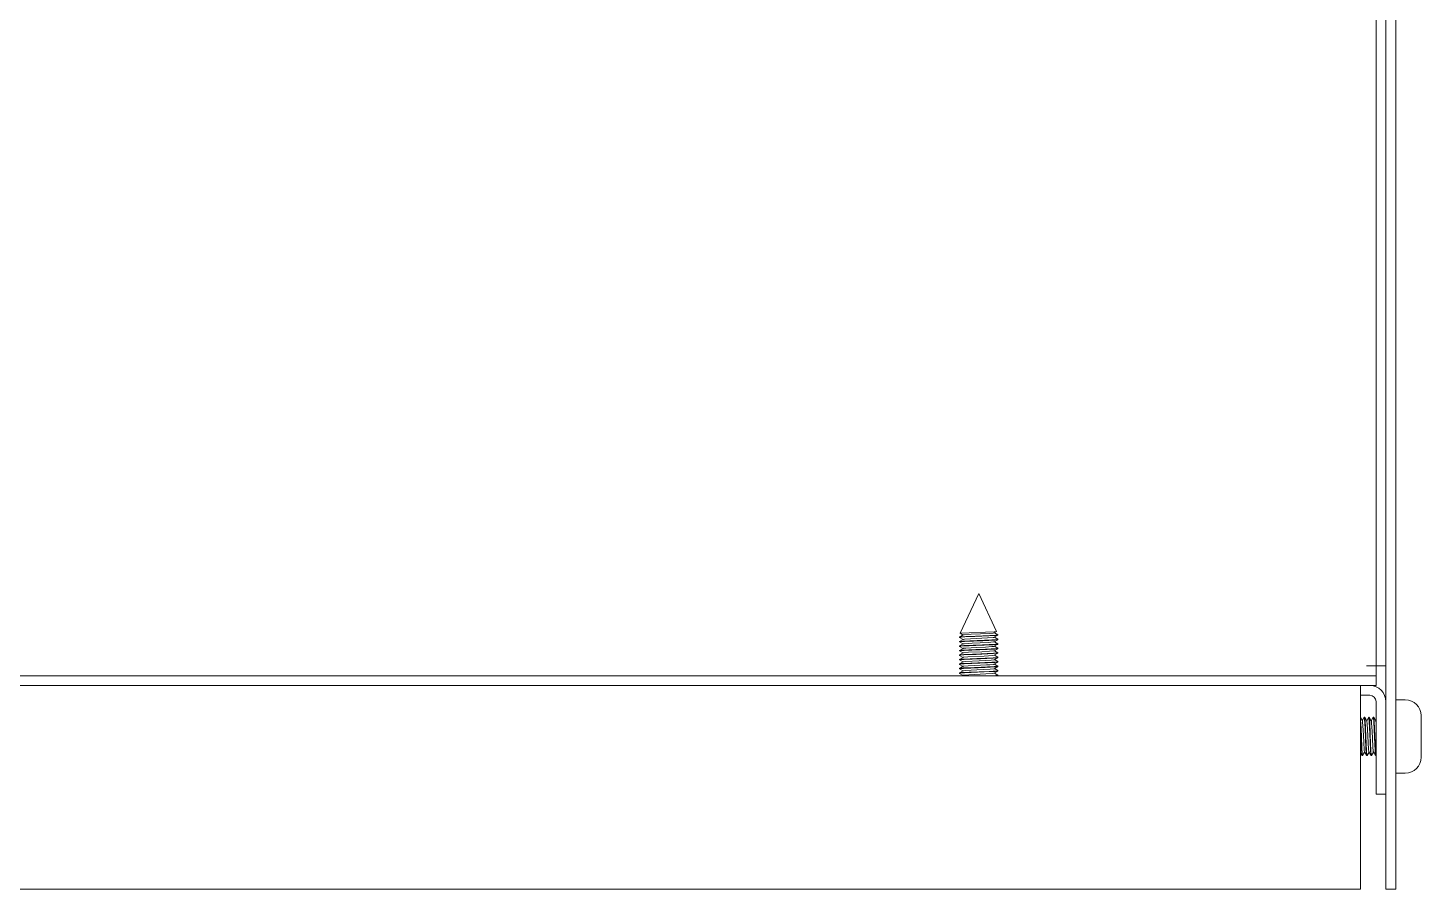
# Model space of a CAD drawing. Header units: millimetres. Extents: x 27602 to 523849, y 322139 to 568360.
# Drawn here: x 232312 to 240593, y 495424 to 500542 of the extents above; entities that cross this region are included whole.
import ezdxf

# ---------------------------------------------------------------- set-up
doc = ezdxf.new("R2010")
doc.units = ezdxf.units.MM

msp = doc.modelspace()

# ---------------------------------------------------------------- linework, layer by layer
at = {"color": 7, "lineweight": 13, "ltscale": 0.03937}
for p, q in [((240383.5, 506313.7), (240383.5, 495423.7)), ((240441.6, 506313.7), (240441.6, 495423.7)), ((240325.4, 504987.5), (240325.4, 496750)), ((240325.4, 496691.8), (212611.6, 496691.8)), ((240325.4, 496633.7), (212611.6, 496633.7)), ((240232.2, 496538.1), (240232.2, 495519.3)), ((240232.2, 495423.7), (212611.6, 495423.7))]:
    msp.add_line(p, q, dxfattribs=at)
at = {"color": 7, "lineweight": 13, "ltscale": 0.005394}
msp.add_line((237963.5, 497180.7), (237852.4, 496944.4), dxfattribs=at)
at = {"color": 7, "lineweight": 13, "ltscale": 0.005155}
msp.add_line((237963.5, 497180.7), (238069.6, 496954.8), dxfattribs=at)
at = {"color": 7, "lineweight": 13, "ltscale": 6.71985e-06}
msp.add_line((237849.7, 496921.7), (237849.9, 496922), dxfattribs=at)
at = {"color": 7, "lineweight": 13, "ltscale": 5.00116e-05}
for p, q in [((237849.7, 496919.3), (237849.7, 496921.7)), ((237849.7, 496866.1), (237849.7, 496868.5)), ((237849.7, 496812.8), (237849.7, 496815.2)), ((237849.7, 496759.6), (237849.7, 496762)), ((238077.2, 496799.5), (238077.2, 496801.9)), ((238077.2, 496693), (238077.2, 496695.4))]:
    msp.add_line(p, q, dxfattribs=at)
at = {"color": 7, "lineweight": 13, "ltscale": 7.13404e-06}
for p, q in [((237850, 496919), (237849.7, 496919.3)), ((237850, 496815.5), (237849.7, 496815.2))]:
    msp.add_line(p, q, dxfattribs=at)
at = {"color": 7, "lineweight": 13, "ltscale": 0.00050162}
for p, q in [((237850, 496922), (237871, 496934.1)), ((237850, 496788.8), (237871, 496801))]:
    msp.add_line(p, q, dxfattribs=at)
at = {"color": 7, "lineweight": 13, "ltscale": 0.000488863}
msp.add_line((237870.5, 496907.2), (237850, 496919.1), dxfattribs=at)
at = {"color": 7, "lineweight": 13, "ltscale": 0.000501635}
for p, q in [((237850, 496895.4), (237871, 496907.5)), ((237850, 496842.1), (237871, 496854.3))]:
    msp.add_line(p, q, dxfattribs=at)
at = {"color": 7, "lineweight": 13, "ltscale": 0.000426965}
msp.add_line((237870.5, 496933.8), (237852.6, 496944.2), dxfattribs=at)
at = {"color": 7, "lineweight": 13, "ltscale": 0.000322227}
msp.add_line((238056, 496946.8), (238069.5, 496954.6), dxfattribs=at)
at = {"color": 7, "lineweight": 13, "ltscale": 0.000501455}
msp.add_line((238056, 496920.2), (238077, 496932.3), dxfattribs=at)
at = {"color": 7, "lineweight": 13, "ltscale": 0.000501552}
msp.add_line((238056, 496893.6), (238077, 496905.7), dxfattribs=at)
at = {"color": 7, "lineweight": 13, "ltscale": 0.000489213}
msp.add_line((238077, 496935.3), (238056.5, 496947.1), dxfattribs=at)
at = {"color": 7, "lineweight": 13, "ltscale": 0.000488527}
msp.add_line((238077, 496908.6), (238056.5, 496920.5), dxfattribs=at)
at = {"color": 7, "lineweight": 13, "ltscale": 6.90047e-06}
for p, q in [((238077.2, 496935), (238077, 496935.3)), ((238077, 496908.7), (238077.2, 496908.4)), ((238077, 496882), (238077.2, 496881.8))]:
    msp.add_line(p, q, dxfattribs=at)
at = {"color": 7, "lineweight": 13, "ltscale": 7.62929e-06}
msp.add_line((238077.2, 496932.6), (238077, 496932.3), dxfattribs=at)
at = {"color": 7, "lineweight": 13, "ltscale": 7.52762e-06}
msp.add_line((238077, 496905.7), (238077.2, 496906), dxfattribs=at)
at = {"color": 7, "lineweight": 13, "ltscale": 4.99966e-05}
for p, q in [((238077.2, 496935), (238077.2, 496932.6)), ((238077.2, 496906), (238077.2, 496908.4)), ((237849.7, 496892.7), (237849.7, 496895.1)), ((237849.7, 496839.4), (237849.7, 496841.9)), ((238077.2, 496879.4), (238077.2, 496881.8)), ((238077.2, 496852.7), (238077.2, 496855.2)), ((238077.2, 496826.1), (238077.2, 496828.5)), ((237849.7, 496786.2), (237849.7, 496788.6)), ((238077.2, 496772.9), (238077.2, 496775.3)), ((238077.2, 496746.3), (238077.2, 496748.7)), ((237849.7, 496733), (237849.7, 496735.4)), ((237849.7, 496706.3), (237849.7, 496708.8)), ((238077.2, 496719.6), (238077.2, 496722.1))]:
    msp.add_line(p, q, dxfattribs=at)
at = {"color": 7, "lineweight": 13, "ltscale": 7.90128e-06}
for p, q in [((237850, 496895.4), (237849.7, 496895.1)), ((237850, 496868.8), (237849.7, 496868.5))]:
    msp.add_line(p, q, dxfattribs=at)
at = {"color": 7, "lineweight": 13, "ltscale": 7.86786e-06}
msp.add_line((237850, 496892.4), (237849.7, 496892.7), dxfattribs=at)
at = {"color": 7, "lineweight": 13, "ltscale": 7.24583e-06}
msp.add_line((237850, 496842.1), (237849.7, 496841.9), dxfattribs=at)
at = {"color": 7, "lineweight": 13, "ltscale": 7.40375e-06}
msp.add_line((237850, 496839.2), (237849.7, 496839.4), dxfattribs=at)
at = {"color": 7, "lineweight": 13, "ltscale": 0.000488751}
msp.add_line((237870.5, 496880.6), (237850, 496892.4), dxfattribs=at)
at = {"color": 7, "lineweight": 13, "ltscale": 0.000501754}
msp.add_line((237850, 496868.7), (237871, 496880.9), dxfattribs=at)
at = {"color": 7, "lineweight": 13, "ltscale": 0.00048817}
msp.add_line((237870.5, 496853.9), (237850, 496865.8), dxfattribs=at)
at = {"color": 7, "lineweight": 13, "ltscale": 0.000488155}
msp.add_line((237870.5, 496827.3), (237850, 496839.2), dxfattribs=at)
at = {"color": 7, "lineweight": 13, "ltscale": 0.000501516}
msp.add_line((237850, 496815.5), (237871, 496827.6), dxfattribs=at)
at = {"color": 7, "lineweight": 13, "ltscale": 0.00050144}
msp.add_line((238056, 496866.9), (238077, 496879.1), dxfattribs=at)
at = {"color": 7, "lineweight": 13, "ltscale": 0.000501701}
msp.add_line((238056, 496840.3), (238077, 496852.5), dxfattribs=at)
at = {"color": 7, "lineweight": 13, "ltscale": 0.000501612}
msp.add_line((238056, 496813.7), (238077, 496825.9), dxfattribs=at)
at = {"color": 7, "lineweight": 13, "ltscale": 0.000488401}
msp.add_line((238077, 496882), (238056.5, 496893.9), dxfattribs=at)
at = {"color": 7, "lineweight": 13, "ltscale": 0.000488393}
msp.add_line((238077, 496855.4), (238056.5, 496867.3), dxfattribs=at)
at = {"color": 7, "lineweight": 13, "ltscale": 0.000487968}
msp.add_line((238077, 496828.8), (238056.5, 496840.7), dxfattribs=at)
at = {"color": 7, "lineweight": 13, "ltscale": 7.26876e-06}
msp.add_line((238077, 496879.1), (238077.2, 496879.4), dxfattribs=at)
at = {"color": 7, "lineweight": 13, "ltscale": 7.1225e-06}
for p, q in [((238077, 496852.5), (238077.2, 496852.7)), ((237850, 496759.3), (237849.7, 496759.6)), ((237850, 496735.6), (237849.7, 496735.4))]:
    msp.add_line(p, q, dxfattribs=at)
at = {"color": 7, "lineweight": 13, "ltscale": 6.60984e-06}
msp.add_line((238077, 496825.9), (238077.2, 496826.1), dxfattribs=at)
at = {"color": 7, "lineweight": 13, "ltscale": 6.63348e-06}
for p, q in [((237849.9, 496788.9), (237849.7, 496788.6)), ((238077, 496799.3), (238077.2, 496799.5))]:
    msp.add_line(p, q, dxfattribs=at)
at = {"color": 7, "lineweight": 13, "ltscale": 6.80727e-06}
msp.add_line((237849.9, 496762.2), (237849.7, 496762), dxfattribs=at)
at = {"color": 7, "lineweight": 13, "ltscale": 0.000488028}
msp.add_line((237870.4, 496800.7), (237850, 496812.5), dxfattribs=at)
at = {"color": 7, "lineweight": 13, "ltscale": 0.000488006}
msp.add_line((237870.4, 496774.1), (237850, 496785.9), dxfattribs=at)
at = {"color": 7, "lineweight": 13, "ltscale": 0.000501724}
msp.add_line((237850, 496762.2), (237871, 496774.4), dxfattribs=at)
at = {"color": 7, "lineweight": 13, "ltscale": 0.000488348}
msp.add_line((237870.4, 496747.5), (237850, 496759.3), dxfattribs=at)
at = {"color": 7, "lineweight": 13, "ltscale": 0.000501671}
msp.add_line((237850, 496735.6), (237871, 496747.8), dxfattribs=at)
at = {"color": 7, "lineweight": 13, "ltscale": 0.000501642}
msp.add_line((238055.9, 496760.5), (238077, 496772.6), dxfattribs=at)
at = {"color": 7, "lineweight": 13, "ltscale": 0.000501538}
msp.add_line((238055.9, 496733.8), (238077, 496746), dxfattribs=at)
at = {"color": 7, "lineweight": 13, "ltscale": 0.000501508}
msp.add_line((238056, 496787.1), (238077, 496799.3), dxfattribs=at)
at = {"color": 7, "lineweight": 13, "ltscale": 0.000487872}
for p, q in [((238077, 496802.2), (238056.5, 496814)), ((238077, 496775.6), (238056.5, 496787.4))]:
    msp.add_line(p, q, dxfattribs=at)
at = {"color": 7, "lineweight": 13, "ltscale": 0.00048861}
for p, q in [((238077, 496748.9), (238056.5, 496760.8)), ((238077, 496722.3), (238056.5, 496734.2))]:
    msp.add_line(p, q, dxfattribs=at)
at = {"color": 7, "lineweight": 13, "ltscale": 7.25729e-06}
msp.add_line((238077, 496775.6), (238077.2, 496775.3), dxfattribs=at)
at = {"color": 7, "lineweight": 13, "ltscale": 7.64056e-06}
msp.add_line((238077, 496772.6), (238077.2, 496772.9), dxfattribs=at)
at = {"color": 7, "lineweight": 13, "ltscale": 7.66314e-06}
for p, q in [((238077, 496749), (238077.2, 496748.7)), ((238077, 496746), (238077.2, 496746.3))]:
    msp.add_line(p, q, dxfattribs=at)
at = {"color": 7, "lineweight": 13, "ltscale": 0.0012}
for p, q in [((240267.3, 496750), (240325.4, 496750)), ((240325.4, 496750), (240383.5, 496750)), ((240325.4, 496749.9), (240325.4, 496691.8)), ((240325.4, 496633.7), (240325.4, 496691.8)), ((240383.5, 495988.8), (240325.4, 495988.8)), ((240441.6, 495423.7), (240383.5, 495423.7))]:
    msp.add_line(p, q, dxfattribs=at)
at = {"color": 7, "lineweight": 13, "ltscale": 6.73157e-06}
msp.add_line((237849.9, 496732.7), (237849.7, 496733), dxfattribs=at)
at = {"color": 7, "lineweight": 13, "ltscale": 6.87709e-06}
msp.add_line((237849.9, 496709), (237849.7, 496708.8), dxfattribs=at)
at = {"color": 7, "lineweight": 13, "ltscale": 6.98799e-06}
msp.add_line((237850, 496706.1), (237849.7, 496706.3), dxfattribs=at)
at = {"color": 7, "lineweight": 13, "ltscale": 0.000488363}
msp.add_line((237870.4, 496720.9), (237850, 496732.7), dxfattribs=at)
at = {"color": 7, "lineweight": 13, "ltscale": 0.000501559}
msp.add_line((237850, 496709), (237871, 496721.2), dxfattribs=at)
at = {"color": 7, "lineweight": 13, "ltscale": 0.00048837}
msp.add_line((237870.4, 496694.2), (237850, 496706.1), dxfattribs=at)
at = {"color": 7, "lineweight": 13, "ltscale": 0.000113693}
msp.add_line((237866.2, 496691.8), (237871, 496694.6), dxfattribs=at)
at = {"color": 7, "lineweight": 13, "ltscale": 0.000501546}
msp.add_line((238055.9, 496707.2), (238077, 496719.4), dxfattribs=at)
at = {"color": 7, "lineweight": 13, "ltscale": 0.000488736}
msp.add_line((238077, 496695.7), (238056.5, 496707.5), dxfattribs=at)
at = {"color": 7, "lineweight": 13, "ltscale": 3.94403e-05}
msp.add_line((238075.3, 496691.8), (238077, 496692.8), dxfattribs=at)
at = {"color": 7, "lineweight": 13, "ltscale": 7.65184e-06}
msp.add_line((238077, 496722.3), (238077.2, 496722.1), dxfattribs=at)
at = {"color": 7, "lineweight": 13, "ltscale": 7.7764e-06}
for p, q in [((238077, 496719.4), (238077.2, 496719.6)), ((238077, 496692.7), (238077.2, 496693))]:
    msp.add_line(p, q, dxfattribs=at)
at = {"color": 7, "lineweight": 13, "ltscale": 7.53898e-06}
msp.add_line((238077, 496695.7), (238077.2, 496695.4), dxfattribs=at)
at = {"color": 7, "lineweight": 13, "ltscale": 0.001975}
for p, q in [((240232.2, 496538.1), (240232.2, 496633.7)), ((240232.2, 495423.7), (240232.2, 495519.3))]:
    msp.add_line(p, q, dxfattribs=at)
at = {"color": 7, "lineweight": 13, "ltscale": 0.00115}
msp.add_line((240287.9, 496575.7), (240232.2, 496575.7), dxfattribs=at)
at = {"color": 7, "lineweight": 13, "ltscale": 0.01135}
msp.add_line((240325.4, 495988.8), (240325.4, 496538.1), dxfattribs=at)
at = {"color": 7, "lineweight": 13, "ltscale": 0.009}
msp.add_line((240441.6, 496113.4), (240441.6, 496549), dxfattribs=at)
at = {"color": 7, "lineweight": 13, "ltscale": 0.001175}
for p, q in [((240441.6, 496549), (240498.4, 496549)), ((240441.6, 496113.4), (240498.4, 496113.4))]:
    msp.add_line(p, q, dxfattribs=at)
at = {"color": 7, "lineweight": 13, "ltscale": 0.000463243}
msp.add_line((240243.5, 496423.7), (240232.2, 496443.1), dxfattribs=at)
at = {"color": 7, "lineweight": 13, "ltscale": 0.000488691}
msp.add_line((240255, 496444.7), (240243.1, 496424.3), dxfattribs=at)
at = {"color": 7, "lineweight": 13, "ltscale": 6.68998e-06}
msp.add_line((240255, 496444.8), (240255.2, 496445), dxfattribs=at)
at = {"color": 7, "lineweight": 13, "ltscale": 4.99815e-05}
for p, q in [((240257.6, 496445), (240255.2, 496445)), ((240284.3, 496445), (240281.8, 496445)), ((240310.9, 496445), (240308.5, 496445)), ((240244.3, 496217.5), (240241.9, 496217.5)), ((240271, 496217.5), (240268.5, 496217.5)), ((240324.2, 496217.5), (240321.8, 496217.5))]:
    msp.add_line(p, q, dxfattribs=at)
at = {"color": 7, "lineweight": 13, "ltscale": 7.17829e-06}
for p, q in [((240257.9, 496444.8), (240257.6, 496445)), ((240281.6, 496444.8), (240281.8, 496445))]:
    msp.add_line(p, q, dxfattribs=at)
at = {"color": 7, "lineweight": 13, "ltscale": 0.000501479}
msp.add_line((240270.1, 496423.7), (240257.9, 496444.8), dxfattribs=at)
at = {"color": 7, "lineweight": 13, "ltscale": 0.000488285}
msp.add_line((240281.6, 496444.8), (240269.7, 496424.3), dxfattribs=at)
at = {"color": 7, "lineweight": 13, "ltscale": 6.76441e-06}
msp.add_line((240284.5, 496444.8), (240284.3, 496445), dxfattribs=at)
at = {"color": 7, "lineweight": 13, "ltscale": 0.000501513}
msp.add_line((240296.7, 496423.7), (240284.5, 496444.8), dxfattribs=at)
at = {"color": 7, "lineweight": 13, "ltscale": 0.000488186}
msp.add_line((240308.2, 496444.7), (240296.4, 496424.3), dxfattribs=at)
at = {"color": 7, "lineweight": 13, "ltscale": 6.85911e-06}
msp.add_line((240308.2, 496444.8), (240308.5, 496445), dxfattribs=at)
at = {"color": 7, "lineweight": 13, "ltscale": 7.00913e-06}
msp.add_line((240311.1, 496444.8), (240310.9, 496445), dxfattribs=at)
at = {"color": 7, "lineweight": 13, "ltscale": 0.000501539}
msp.add_line((240323.3, 496423.7), (240311.1, 496444.8), dxfattribs=at)
at = {"color": 7, "lineweight": 13, "ltscale": 0.000100236}
msp.add_line((240325.4, 496428.5), (240323, 496424.3), dxfattribs=at)
at = {"color": 7, "lineweight": 13, "ltscale": 0.0051}
msp.add_line((240592.8, 496207.8), (240592.8, 496454.7), dxfattribs=at)
at = {"color": 7, "lineweight": 13, "ltscale": 0.0003875}
msp.add_line((240241.6, 496217.8), (240232.2, 496234), dxfattribs=at)
at = {"color": 7, "lineweight": 13, "ltscale": 7.26529e-06}
msp.add_line((240241.6, 496217.7), (240241.9, 496217.5), dxfattribs=at)
at = {"color": 7, "lineweight": 13, "ltscale": 7.67304e-06}
msp.add_line((240244.6, 496217.7), (240244.3, 496217.5), dxfattribs=at)
at = {"color": 7, "lineweight": 13, "ltscale": 0.000488626}
msp.add_line((240256.4, 496238.2), (240244.6, 496217.8), dxfattribs=at)
at = {"color": 7, "lineweight": 13, "ltscale": 0.000501659}
for p, q in [((240268.3, 496217.8), (240256.1, 496238.8)), ((240321.5, 496217.8), (240309.4, 496238.8))]:
    msp.add_line(p, q, dxfattribs=at)
at = {"color": 7, "lineweight": 13, "ltscale": 7.70283e-06}
msp.add_line((240268.3, 496217.7), (240268.5, 496217.5), dxfattribs=at)
at = {"color": 7, "lineweight": 13, "ltscale": 7.68295e-06}
msp.add_line((240271.2, 496217.7), (240271, 496217.5), dxfattribs=at)
at = {"color": 7, "lineweight": 13, "ltscale": 0.000488561}
msp.add_line((240283, 496238.2), (240271.2, 496217.8), dxfattribs=at)
at = {"color": 7, "lineweight": 13, "ltscale": 0.000501646}
msp.add_line((240294.9, 496217.8), (240282.7, 496238.8), dxfattribs=at)
at = {"color": 7, "lineweight": 13, "ltscale": 7.57313e-06}
msp.add_line((240294.9, 496217.7), (240295.1, 496217.5), dxfattribs=at)
at = {"color": 7, "lineweight": 13, "ltscale": 5.01017e-05}
msp.add_line((240297.6, 496217.5), (240295.1, 496217.5), dxfattribs=at)
at = {"color": 7, "lineweight": 13, "ltscale": 7.76286e-06}
msp.add_line((240297.9, 496217.7), (240297.6, 496217.5), dxfattribs=at)
at = {"color": 7, "lineweight": 13, "ltscale": 0.000488535}
msp.add_line((240309.7, 496238.2), (240297.8, 496217.8), dxfattribs=at)
at = {"color": 7, "lineweight": 13, "ltscale": 7.53324e-06}
msp.add_line((240321.5, 496217.7), (240321.8, 496217.5), dxfattribs=at)
at = {"color": 7, "lineweight": 13, "ltscale": 7.85253e-06}
msp.add_line((240324.5, 496217.7), (240324.2, 496217.5), dxfattribs=at)
at = {"color": 7, "lineweight": 13, "ltscale": 3.94499e-05}
msp.add_line((240325.4, 496219.4), (240324.4, 496217.8), dxfattribs=at)
at = {"color": 7, "lineweight": 13, "ltscale": 0.03937}
for points in [[(238077, 496932.3), (238076.3, 496932.1), (238073.9, 496931.6), (238059.3, 496930.2), (238024.5, 496928.3), (237940.6, 496925.1), (237880.6, 496922.5), (237858.8, 496921), (237851.1, 496919.9), (237850, 496919.6), (237849.8, 496919.4), (237849.7, 496919.3)], [(237849.7, 496892.7), (237849.8, 496892.8), (237849.8, 496892.8), (237850, 496893), (237850.4, 496893.1), (237851.8, 496893.5), (237879.8, 496895.8), (237987.7, 496900.2), (238060, 496903.6), (238075.5, 496905.2), (238077, 496905.7)], [(237849.9, 496922), (237850.4, 496922.2), (237852.3, 496922.6), (237863.5, 496923.8), (237886.1, 496925.2), (237943.6, 496927.6), (238030.5, 496931), (238064.6, 496933), (238074.9, 496934.2), (238076.6, 496934.6), (238077, 496934.8), (238077.2, 496934.9), (238077.2, 496934.9), (238077.2, 496935)], [(238077.2, 496908.4), (238077.2, 496908.3), (238077.1, 496908.2), (238077, 496908.1), (238076.5, 496907.9), (238070.9, 496907), (238041.1, 496904.9), (237911.6, 496899.7), (237869.6, 496897.6), (237851, 496895.7), (237850, 496895.4)], [(237852.4, 496944.4), (237852.5, 496944.5), (237852.9, 496944.7), (237855.9, 496945.2), (237906.6, 496947.8), (238004.4, 496950.9), (238054.9, 496953), (238067.4, 496954.1), (238069, 496954.4), (238069.5, 496954.6)], [(237871, 496934.2), (237872.3, 496934.6), (237877.6, 496935.5), (237919.3, 496938.4), (237974.2, 496941), (238027, 496943.7), (238049.2, 496945.5), (238055, 496946.4), (238056, 496946.8)], [(237871, 496907.6), (237872.3, 496908), (237878, 496908.9), (237914.6, 496911.5), (238016, 496916.4), (238050.1, 496919), (238054.7, 496919.7), (238056, 496920.2)], [(237849.7, 496866.1), (237849.8, 496866.1), (237849.8, 496866.2), (237850, 496866.3), (237850.6, 496866.6), (237856.9, 496867.6), (237907.6, 496870.5), (237947.3, 496872.1)], [(237849.7, 496839.4), (237849.8, 496839.5), (237849.8, 496839.6), (237850, 496839.7), (237850.4, 496839.9), (237851.9, 496840.3), (237877.2, 496842.4), (237969.3, 496846.3), (238060, 496850.4), (238075.5, 496852), (238076.7, 496852.3), (238077, 496852.5)], [(237849.7, 496812.8), (237849.8, 496812.9), (237849.8, 496813), (237850, 496813.1), (237850.4, 496813.3), (237851.6, 496813.6), (237875.4, 496815.7), (237948.5, 496818.9), (238051.2, 496823.2), (238075.3, 496825.3), (238076.6, 496825.7), (238077, 496825.9)], [(238077.2, 496881.8), (238077.2, 496881.7), (238077.2, 496881.6), (238077, 496881.5), (238076.7, 496881.4), (238075.5, 496881), (238062.6, 496879.6), (237985.8, 496876), (237874.6, 496871.3), (237851.5, 496869.2), (237850, 496868.8)], [(237947.3, 496847.9), (237861, 496843.8), (237851, 496842.5), (237850, 496842.1)], [(238077.2, 496828.5), (238077.2, 496828.5), (238077.1, 496828.4), (238077, 496828.3), (238076.6, 496828.1), (238075.2, 496827.7), (238051, 496825.6), (237976.8, 496822.4), (237874.7, 496818.1), (237854.6, 496816.5), (237850.8, 496815.8), (237850, 496815.5)], [(237871, 496880.9), (237872.2, 496881.3), (237877.2, 496882.2), (237924.9, 496885.4), (238019.7, 496890), (238050.5, 496892.4), (238055.1, 496893.2), (238056, 496893.6)], [(237871, 496854.3), (237871.6, 496854.6), (237873.8, 496855.1), (237887.4, 496856.5), (237950.3, 496860)], [(237871, 496827.7), (237871.6, 496827.9), (237873.7, 496828.4), (237903.1, 496831), (237982.4, 496834.9), (238027.9, 496837.3), (238054.2, 496839.8), (238056, 496840.3)], [(237947.3, 496872.1), (238048.2, 496876.3), (238074.8, 496878.5), (238076.5, 496878.9), (238077, 496879.1)], [(238077.2, 496855.2), (238077.2, 496855.1), (238077.1, 496855), (238076.9, 496854.8), (238076.2, 496854.6), (238068.6, 496853.5), (238004.4, 496850.1), (237947.3, 496847.9)], [(237950.3, 496860), (238003.6, 496862.5), (238040.5, 496864.8), (238053.3, 496866.2), (238055.4, 496866.7), (238056, 496866.9)], [(237849.7, 496786.2), (237849.8, 496786.3), (237849.8, 496786.4), (237850, 496786.5), (237850.4, 496786.7), (237851.9, 496787), (237877.3, 496789.2), (237973.1, 496793.2), (238049.3, 496796.5), (238069.4, 496797.9), (238075.7, 496798.8), (238077, 496799.3)], [(237849.7, 496759.6), (237849.8, 496759.7), (237849.8, 496759.7), (237850, 496759.9), (237850.4, 496760), (237851.8, 496760.4), (237876.2, 496762.5), (237969.3, 496766.4), (238061.5, 496770.6), (238073.5, 496771.8), (238076.6, 496772.5), (238077, 496772.6)], [(237849.7, 496733), (237849.8, 496733), (237849.8, 496733.1), (237850, 496733.2), (237850.5, 496733.4), (237852.1, 496733.8), (237875, 496735.8), (238001.4, 496741.1), (238061.8, 496744), (238075.6, 496745.5), (238077, 496746)], [(238077.2, 496801.9), (238077.2, 496801.8), (238077.1, 496801.8), (238077, 496801.6), (238076.6, 496801.5), (238075.3, 496801.1), (238049.9, 496798.9), (237951.7, 496794.8), (237870.2, 496791.2), (237853.6, 496789.7), (237850.3, 496789), (237849.9, 496788.9)], [(238077.2, 496775.3), (238077.2, 496775.2), (238077.1, 496775.2), (238077, 496775), (238076.6, 496774.9), (238075.3, 496774.5), (238042, 496771.9), (237916.8, 496766.9), (237858.3, 496763.7), (237851.3, 496762.7), (237850.3, 496762.4), (237849.9, 496762.2)], [(238077.2, 496748.7), (238077.2, 496748.6), (238077.1, 496748.5), (238077, 496748.4), (238076.5, 496748.2), (238075, 496747.8), (238056.1, 496746.1), (237938.8, 496741.1), (237871.3, 496738), (237854.6, 496736.6), (237850.8, 496736), (237850, 496735.6)], [(237871, 496801.1), (237871.6, 496801.3), (237874.1, 496801.9), (237899.5, 496804.2), (237994.9, 496808.8), (238047.1, 496812.1), (238054.4, 496813.2), (238056, 496813.7)], [(237871, 496774.4), (237871.5, 496774.7), (237873.4, 496775.1), (237885.1, 496776.5), (237965.7, 496780.9), (238037.4, 496784.7), (238055, 496786.7), (238056, 496787.1)], [(237871, 496747.8), (237871.7, 496748.1), (237874.4, 496748.6), (237901, 496751), (238008.9, 496756.3), (238028.9, 496757.4), (238052.4, 496759.6), (238055.2, 496760.1), (238055.9, 496760.4)], [(237849.7, 496706.3), (237849.8, 496706.4), (237849.8, 496706.5), (237850, 496706.6), (237850.4, 496706.8), (237851.8, 496707.1), (237879.1, 496709.4), (237996.1, 496714.2), (238063.3, 496717.5), (238076.1, 496719.1), (238077, 496719.4)], [(238077.2, 496722.1), (238077.2, 496722), (238077.1, 496721.9), (238077, 496721.8), (238076.4, 496721.6), (238070.7, 496720.6), (238025.9, 496717.9), (237906, 496713.2), (237858.9, 496710.5), (237850.8, 496709.3), (237849.9, 496709)], [(237871, 496721.2), (237871.5, 496721.4), (237873.4, 496721.9), (237884.3, 496723.2), (237951.8, 496727), (238030.8, 496730.9), (238054.3, 496733.3), (238055.9, 496733.8)], [(237871, 496694.6), (237871.8, 496694.9), (237874.6, 496695.4), (237904.5, 496698), (238006.2, 496702.9), (238046.3, 496705.6), (238054.2, 496706.6), (238055.9, 496707.2)], [(238077.2, 496695.4), (238077.2, 496695.4), (238077.2, 496695.3), (238077.1, 496695.2), (238076.8, 496695.1), (238075.8, 496694.8), (238064.9, 496693.5), (238038, 496691.8)], [(240235.9, 496378.5), (240233.3, 496428.9), (240232.2, 496440.4)], [(240247.9, 496369.8), (240244.9, 496415.7), (240244, 496422.2), (240243.5, 496423.7)], [(240255.2, 496445), (240255.3, 496445), (240255.4, 496444.9), (240255.5, 496444.7), (240255.8, 496443.9), (240256.9, 496436), (240260.1, 496378.5)], [(240271, 496217.5), (240270.9, 496217.5), (240270.8, 496217.6), (240270.7, 496217.7), (240270.5, 496218.1), (240270.2, 496219.3), (240268, 496244.3), (240264.2, 496333.3), (240260.2, 496424.9), (240258.7, 496441.4), (240258, 496444.4), (240257.9, 496444.8)], [(240282.7, 496238.8), (240282.5, 496239.3), (240282, 496241.1), (240280.6, 496253.2), (240276.2, 496335.2), (240272.3, 496407.6), (240271, 496420.3), (240270.4, 496423), (240270.1, 496423.7)], [(240281.8, 496445), (240281.9, 496444.9), (240282, 496444.9), (240282.1, 496444.7), (240282.3, 496444.3), (240282.6, 496443.1), (240284.8, 496418.7), (240287.9, 496346.6), (240291.8, 496251.5), (240293.7, 496224.1), (240294.7, 496218.2), (240294.9, 496217.7)], [(240297.6, 496217.5), (240297.5, 496217.5), (240297.4, 496217.6), (240297.3, 496217.7), (240297.1, 496218.2), (240296.7, 496219.6), (240294.5, 496245.4), (240290.6, 496340), (240287.1, 496420.5), (240285.6, 496439.3), (240284.9, 496443.8), (240284.5, 496444.8)], [(240309.4, 496238.8), (240309.1, 496239.5), (240308.4, 496242.4), (240306, 496270.9), (240301.5, 496363.1), (240298.7, 496409.8), (240297.4, 496421.3), (240296.9, 496423.2), (240296.7, 496423.7)], [(240308.5, 496445), (240308.6, 496444.9), (240308.6, 496444.9), (240308.7, 496444.7), (240308.9, 496444.3), (240309.3, 496442.9), (240311.5, 496417.5), (240315.3, 496327.1), (240318.7, 496246.5), (240321, 496219.3), (240321.5, 496217.7)], [(240324.2, 496217.5), (240324.1, 496217.5), (240324, 496217.6), (240323.9, 496217.7), (240323.7, 496218.1), (240323.4, 496219.4), (240320.9, 496251), (240317.4, 496335.2), (240313.8, 496419.6), (240311.7, 496443), (240311.3, 496444.4), (240311.1, 496444.8)], [(240325.4, 496409.3), (240324, 496421.3), (240323.6, 496423.2), (240323.3, 496423.7)], [(240232.2, 496405.7), (240237.4, 496276.5), (240239.9, 496230.1), (240241.3, 496218.5), (240241.6, 496217.7)], [(240244.3, 496217.5), (240244.3, 496217.5), (240244.1, 496217.6), (240244, 496217.8), (240243.8, 496218.5), (240242.7, 496226.3), (240240.1, 496269.2), (240235.9, 496378.5)], [(240256.1, 496238.8), (240255.6, 496240.5), (240254.5, 496248.1), (240251.3, 496298.5), (240248, 496369.8)], [(240260.1, 496378.5), (240264.7, 496261.5), (240266.5, 496230.4), (240268, 496218.3), (240268.3, 496217.7)]]:
    msp.add_lwpolyline(points, dxfattribs=at)
for centre, radius, start, end in [((237852.6, 496944.4), 0.183, 171.0525, 257.54445), ((238069.4, 496954.8), 0.205, 282.83416, 10.85611), ((237850.1, 496866.2), 0.403, 194.8596, 251.76814), ((238076.8, 496855.1), 0.405, 14.93887, 71.85868), ((238076.8, 496828.4), 0.406, 14.97117, 71.90818), ((237850.1, 496812.9), 0.404, 194.90344, 251.81777), ((237850.1, 496786.3), 0.406, 194.97137, 251.90982), ((238076.8, 496801.8), 0.419, 15.59421, 72.70855), ((238071.4, 496708.8), 17, 274.02063, 289.0486), ((240287.9, 496538.1), 95.6, 0, 90), ((240287.9, 496538.1), 37.5, 0, 90), ((240498.4, 496454.7), 94.4, 360, 90), ((240498.4, 496207.8), 94.4, 270, 0)]:
    msp.add_arc(centre, radius, start, end, dxfattribs=at)

doc.saveas('drawing.dxf')
